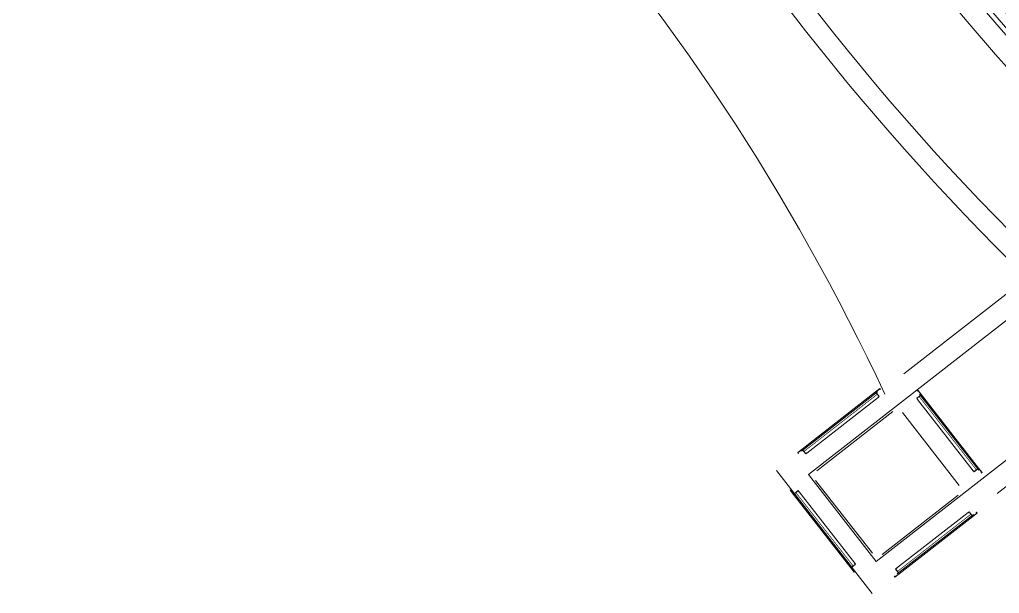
# Model space of a CAD drawing. Header units: centimetres. Extents: x 118932 to 154602, y -32682 to -23521.
# Drawn here: x 123515 to 124226, y -27702 to -27285 of the extents above; entities that cross this region are included whole.
import ezdxf

# ---------------------------------------------------------------- set-up
doc = ezdxf.new("R2010")
doc.units = ezdxf.units.CM
doc.header["$LTSCALE"] = 50
doc.header["$MEASUREMENT"] = 0
doc.linetypes.add('CACHE', pattern=[0.375, 0.25, -0.125])
doc.layers.add('GEN_06_GR_İnce', color=7, linetype='Continuous', lineweight=13, true_color=0xb0b0a9)

# ---------------------------------------------------------------- blocks, each defined once
blk = doc.blocks.new('zemin kat vaziyet')
at = {"layer": 'GEN_06_GR_İnce'}
for p, q in [((97.36, -1063.01), (-354.08, -1414.96)), ((-221.64, -1210.27), (-403.27, -1351.87)), ((-244.49, -1209.06), (-334.02, -1278.86)), ((-99.92, -1235.84), (-266.38, -1365.61)), ((-353.08, -1291.82), (-408.29, -1334.86)), ((-407.79, -1333.46), (-354.56, -1291.95)), ((-351.4, -1289.5), (-354.56, -1291.95)), ((-354.56, -1291.95), (-351.98, -1295.27)), ((-354.42, -1291.97), (-351.42, -1289.64)), ((-351.84, -1295.28), (-354.42, -1291.97)), ((-351.42, -1289.64), (-350.99, -1290.19)), ((-350.91, -1290.13), (-351.4, -1289.5)), ((-350.99, -1290.19), (-350.91, -1290.13)), ((-324.33, -1291.28), (-323.7, -1290.79)), ((-324.27, -1291.36), (-324.33, -1291.28)), ((-323.72, -1290.93), (-324.27, -1291.36)), ((-321.38, -1293.93), (-323.72, -1290.93)), ((-323.7, -1290.79), (-321.24, -1293.94)), ((-279.6, -1348.66), (-322.64, -1293.45)), ((-404.44, -1336.3), (-352.62, -1295.9)), ((-351.98, -1295.27), (-352.69, -1295.82)), ((-352.69, -1295.82), (-352.62, -1295.9)), ((-352.62, -1295.9), (-351.84, -1295.28)), ((-324.69, -1296.51), (-321.38, -1293.93)), ((-324.08, -1297.29), (-324.69, -1296.51)), ((-321.24, -1293.94), (-324.55, -1296.52)), ((-324.55, -1296.52), (-324, -1297.23)), ((-324, -1297.23), (-324.08, -1297.29)), ((-324.08, -1297.29), (-283.68, -1349.11)), ((-321.24, -1293.94), (-279.74, -1347.18)), ((-397.22, -1349.06), (-342.01, -1306.01)), ((-334.99, -1306.88), (-293.8, -1359.73)), ((-410.95, -1335.92), (-407.79, -1333.46)), ((-410.46, -1336.55), (-410.95, -1335.92)), ((-407.81, -1333.6), (-410.81, -1335.94)), ((-410.81, -1335.94), (-410.38, -1336.49)), ((-410.38, -1336.49), (-410.46, -1336.55)), ((-405.23, -1336.91), (-407.81, -1333.6)), ((-407.79, -1333.46), (-405.21, -1336.77)), ((-404.44, -1336.3), (-405.23, -1336.91)), ((-405.21, -1336.77), (-404.5, -1336.22)), ((-404.5, -1336.22), (-404.44, -1336.3)), ((-426.43, -1349), (-356.95, -1438.12)), ((-283.6, -1349.05), (-283.68, -1349.11)), ((-283.68, -1349.11), (-283.06, -1349.9)), ((-283.05, -1349.76), (-283.6, -1349.05)), ((-283.06, -1349.9), (-279.75, -1347.32)), ((-279.74, -1347.18), (-283.05, -1349.76)), ((-279.75, -1347.32), (-277.42, -1350.32)), ((-277.28, -1350.33), (-279.74, -1347.18)), ((-277.42, -1350.32), (-277.97, -1350.75)), ((-277.97, -1350.75), (-277.91, -1350.83)), ((-277.91, -1350.83), (-277.28, -1350.33)), ((-403.27, -1351.87), (-354.08, -1414.96)), ((-356.89, -1408.92), (-398.09, -1356.07)), ((-415.82, -1362.61), (-416.45, -1363.1)), ((-416.45, -1363.1), (-413.99, -1366.25)), ((-416.31, -1363.12), (-415.76, -1362.69)), ((-413.97, -1366.11), (-416.31, -1363.12)), ((-415.76, -1362.69), (-415.82, -1362.61)), ((-414.13, -1364.78), (-371.09, -1419.98)), ((-413.99, -1366.25), (-410.68, -1363.67)), ((-410.66, -1363.53), (-413.97, -1366.11)), ((-410.68, -1363.67), (-410.13, -1364.38)), ((-410.05, -1364.32), (-410.66, -1363.53)), ((-410.13, -1364.38), (-410.05, -1364.32)), ((-369.65, -1416.14), (-410.05, -1364.32)), ((-372.49, -1419.49), (-413.99, -1366.25)), ((-294.66, -1366.74), (-349.87, -1409.79)), ((-287.44, -1379.5), (-286.65, -1378.89)), ((-286.67, -1379.03), (-287.38, -1379.58)), ((-284.09, -1382.34), (-286.67, -1379.03)), ((-286.65, -1378.89), (-284.07, -1382.2)), ((-339.26, -1419.9), (-287.44, -1379.5)), ((-283.6, -1380.94), (-338.81, -1423.98)), ((-337.33, -1423.84), (-284.09, -1382.34)), ((-287.38, -1379.58), (-287.44, -1379.5)), ((-280.94, -1379.88), (-284.09, -1382.34)), ((-284.07, -1382.2), (-281.08, -1379.86)), ((-281.51, -1379.31), (-281.43, -1379.25)), ((-281.08, -1379.86), (-281.51, -1379.31)), ((-281.43, -1379.25), (-280.94, -1379.88)), ((-372.49, -1419.49), (-369.18, -1416.91)), ((-370.03, -1422.64), (-372.49, -1419.49)), ((-369.04, -1416.93), (-372.35, -1419.51)), ((-372.35, -1419.51), (-370.01, -1422.5)), ((-369.73, -1416.2), (-369.65, -1416.14)), ((-369.18, -1416.91), (-369.73, -1416.2)), ((-369.65, -1416.14), (-369.04, -1416.93)), ((-339.26, -1419.9), (-340.05, -1420.52)), ((-340.05, -1420.52), (-337.47, -1423.83)), ((-339.91, -1420.53), (-339.2, -1419.98)), ((-337.33, -1423.84), (-339.91, -1420.53)), ((-339.2, -1419.98), (-339.26, -1419.9)), ((-369.4, -1422.15), (-370.03, -1422.64)), ((-370.01, -1422.5), (-369.46, -1422.07)), ((-369.46, -1422.07), (-369.4, -1422.15)), ((-340.9, -1425.61), (-340.97, -1425.67)), ((-340.97, -1425.67), (-340.48, -1426.3)), ((-340.47, -1426.16), (-340.9, -1425.61)), ((-340.48, -1426.3), (-337.33, -1423.84)), ((-337.47, -1423.83), (-340.47, -1426.16))]:
    blk.add_line(p, q, dxfattribs=at)
for points in [[(486.03, 207.52, -0.14543), (485.49, 333.66), (474.26, 359.31, 0.970595), (352.5, 661.31), (342.8, 687.57, -0.152153), (165.45, 782.94), (137.68, 779.29, 1.064735), (-452.94, 663.58), (-502.26, 655.01), (-535.19, 653.6), (-562, 654.94), (-588.19, 658.43, 0.299666), (-157.84, -1160.52, 0.282465)], [(-672.62, 659.84, 0.293565), (-221.64, -1210.27)], [(-690.5, 653.98, 0.28922), (-244.49, -1209.06)]]:
    blk.add_lwpolyline(points, format="xyb", dxfattribs=at)
at = {"layer": 'GEN_06_GR_İnce', "linetype": 'CACHE', "const_width": 0.5}
for points in [[(-353.27, -1293.61), (-406.5, -1335.11)], [(-281.39, -1348.47), (-322.9, -1295.23)], [(-412.34, -1364.96), (-370.83, -1418.2)], [(-285.38, -1380.68), (-338.62, -1422.19)]]:
    blk.add_lwpolyline(points, dxfattribs=at)
at = {"layer": 'GEN_06_GR_İnce'}
for centre, radius, start, end in [((1008.2, 75.74), 1684.41, 160.36661, 226.23688), ((1008.2, 75.74), 1680.91, 160.46309, 226.25428), ((1008.2, 75.74), 1673.91, 160.40858, 226.16822), ((-1812.64, -1976.64), 1616.27, 24.99747, 58.81105)]:
    blk.add_arc(centre, radius, start, end, dxfattribs=at)

msp = doc.modelspace()

# ---------------------------------------------------------------- block references
msp.add_blockref('zemin kat vaziyet', (124490.45, -26263.8))

doc.saveas('drawing.dxf')
